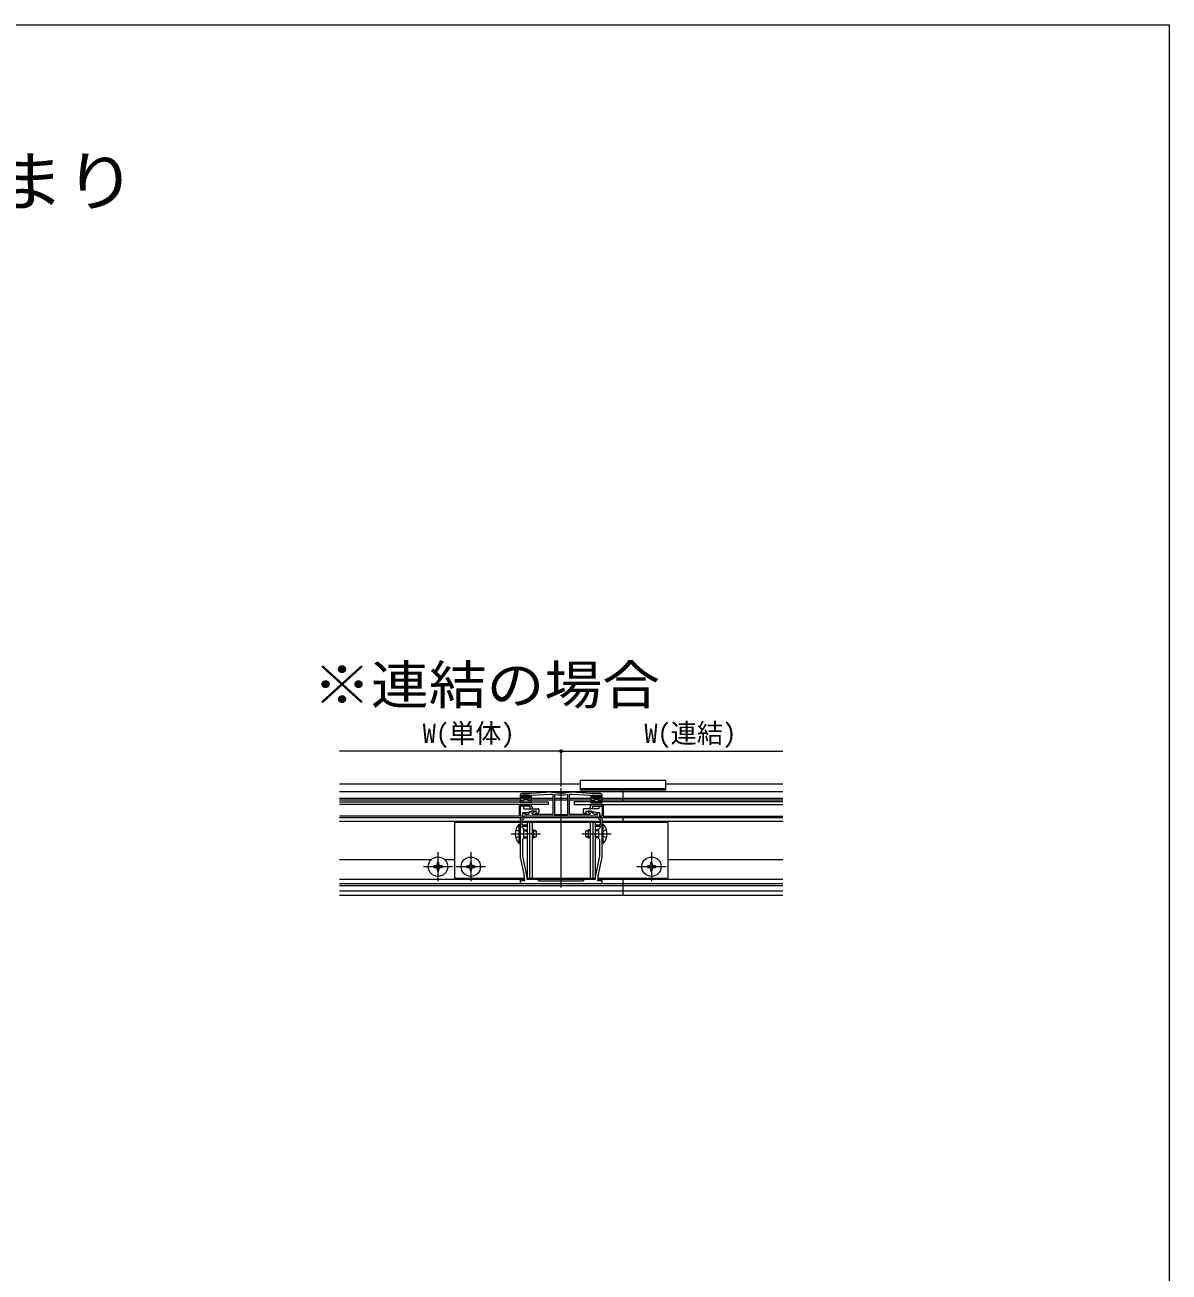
# Model space of a CAD drawing. Units: millimetres, scale not verified. Extents: x -2376 to -396, y -1680 to 1521.
# Drawn here: x -1093 to -396, y 680 to 1440 of the extents above; entities that cross this region are included whole.
import ezdxf
from ezdxf.enums import TextEntityAlignment as Align

# ---------------------------------------------------------------- set-up
doc = ezdxf.new("R2010")
doc.units = ezdxf.units.MM
doc.header["$LTSCALE"] = 8
for name, color, linetype, lineweight in [('0-1_USER1', 3, 'Continuous', 9), ('0-2_YKK_ZWAK', 7, 'Continuous', 9), ('0-3_YKK_11', 7, 'Continuous', 9), ('0-4_YKK_12', 2, 'Continuous', 9), ('0-5_YKK_13', 4, 'Continuous', 9), ('0-6_YKK_D', 6, 'Continuous', 9)]:
    doc.layers.add(name, color=color, linetype=linetype, lineweight=lineweight)
doc.styles.add('ＭＳ ゴシック', font='')
doc.styles.get('ＭＳ ゴシック').set_extended_font_data('MS Gothic')

msp = doc.modelspace()

# ---------------------------------------------------------------- linework, layer by layer
at = {"layer": '0-2_YKK_ZWAK'}
for p, q in [((-2376, 1440), (-396, 1440)), ((-396, 1440), (-396, -1680))]:
    msp.add_line(p, q, dxfattribs=at)
at = {"layer": '0-3_YKK_11'}
for p, q in [((-772.703, 972.509), (-784.203, 971.71)), ((-771.221, 972.509), (-772.703, 972.509)), ((-771.185, 972.507), (-771.221, 972.509)), ((-761.185, 972.509), (-761.22, 972.507)), ((-759.703, 972.509), (-761.185, 972.509)), ((-748.203, 971.71), (-759.703, 972.509)), ((-791.203, 970.709), (-791.203, 967.709)), ((-791.203, 967.709), (-788.953, 967.709)), ((-790.303, 970.709), (-785.103, 970.709)), ((-790.303, 968.709), (-790.303, 970.709)), ((-788.953, 968.709), (-790.303, 968.709)), ((-784.203, 971.71), (-790.203, 971.71)), ((-788.953, 967.709), (-788.953, 968.709)), ((-786.453, 968.709), (-786.453, 967.709)), ((-785.103, 968.709), (-786.453, 968.709)), ((-786.453, 967.709), (-784.203, 967.709)), ((-785.103, 970.709), (-785.103, 968.709)), ((-784.203, 970.709), (-772.703, 971.31)), ((-784.203, 967.709), (-784.203, 970.709)), ((-772.703, 971.31), (-771.203, 971.31)), ((-771.203, 971.31), (-771.203, 959.009)), ((-769.877, 971.167), (-770.203, 970.868)), ((-770.203, 970.868), (-770.203, 959.009)), ((-770.203, 970.868), (-770.203, 959.009)), ((-762.203, 970.868), (-762.528, 971.167)), ((-762.203, 959.009), (-762.203, 970.868)), ((-761.203, 971.31), (-759.703, 971.31)), ((-761.203, 959.009), (-761.203, 971.31)), ((-759.703, 971.31), (-748.203, 970.709)), ((-742.203, 971.71), (-748.203, 971.71)), ((-748.203, 970.709), (-748.203, 967.709)), ((-748.203, 967.709), (-745.953, 967.709)), ((-747.303, 970.709), (-742.103, 970.709)), ((-747.303, 968.709), (-747.303, 970.709)), ((-745.953, 968.709), (-747.303, 968.709)), ((-745.953, 967.709), (-745.953, 968.709)), ((-743.453, 968.709), (-743.453, 967.709)), ((-742.103, 968.709), (-743.453, 968.709)), ((-743.453, 967.709), (-741.203, 967.709)), ((-742.103, 970.709), (-742.103, 968.709)), ((-741.203, 967.709), (-741.203, 970.709)), ((-788.837, 960.109), (-789.703, 959.609)), ((-789.703, 959.609), (-789.703, 957.009)), ((-788.203, 960.109), (-788.837, 960.109)), ((-788.703, 958.009), (-788.703, 957.009)), ((-743.703, 958.009), (-788.703, 958.009)), ((-743.703, 958.009), (-788.703, 958.009)), ((-788.203, 959.009), (-788.203, 960.109)), ((-786.018, 959.009), (-788.203, 959.009)), ((-785.827, 959.533), (-786.018, 959.009)), ((-783.739, 961.009), (-785.388, 960.057)), ((-783.904, 959.759), (-782.703, 960.453)), ((-783.703, 959.009), (-783.904, 959.759)), ((-782.703, 961.009), (-783.739, 961.009)), ((-771.203, 959.009), (-783.703, 959.009)), ((-782.703, 960.453), (-782.703, 961.009)), ((-770.203, 959.009), (-762.203, 959.009)), ((-748.703, 959.009), (-761.203, 959.009)), ((-749.703, 961.009), (-749.703, 960.453)), ((-748.667, 961.009), (-749.703, 961.009)), ((-749.703, 960.453), (-748.502, 959.759)), ((-748.502, 959.759), (-748.703, 959.009)), ((-747.018, 960.057), (-748.667, 961.009)), ((-746.388, 959.009), (-746.578, 959.533)), ((-744.203, 959.009), (-746.388, 959.009)), ((-744.203, 960.109), (-744.203, 959.009)), ((-743.569, 960.109), (-744.203, 960.109)), ((-743.703, 957.009), (-743.703, 958.009)), ((-742.703, 959.609), (-743.569, 960.109)), ((-742.703, 957.009), (-742.703, 959.609)), ((-791.203, 957.009), (-791.203, 947.668)), ((-789.703, 957.009), (-791.203, 957.009)), ((-790.203, 956.01), (-790.203, 952.609)), ((-789.703, 956.01), (-790.203, 956.01)), ((-790.203, 952.609), (-787.203, 952.609)), ((-790.203, 951.709), (-790.203, 951.209)), ((-787.203, 951.709), (-790.203, 951.709)), ((-790.203, 951.209), (-789.203, 950.209)), ((-789.203, 950.209), (-789.203, 944.209)), ((-787.203, 952.609), (-787.203, 951.709)), ((-745.203, 952.609), (-742.203, 952.609)), ((-745.203, 951.709), (-745.203, 952.609)), ((-742.203, 951.709), (-745.203, 951.709)), ((-743.203, 950.209), (-742.203, 951.209)), ((-743.203, 944.209), (-743.203, 950.209)), ((-741.203, 957.009), (-742.703, 957.009)), ((-742.203, 956.01), (-742.703, 956.01)), ((-742.203, 952.609), (-742.203, 956.01)), ((-742.203, 951.209), (-742.203, 951.709)), ((-741.203, 947.668), (-741.203, 957.009)), ((-791.203, 947.668), (-791.083, 947.484)), ((-791.083, 946.934), (-791.203, 946.751)), ((-791.203, 946.751), (-791.203, 934.077)), ((-791.083, 947.484), (-791.083, 946.934)), ((-789.203, 944.209), (-789.803, 943.609)), ((-789.803, 943.609), (-789.803, 934.54)), ((-742.603, 943.609), (-743.203, 944.209)), ((-742.603, 934.54), (-742.603, 943.609)), ((-741.323, 947.484), (-741.203, 947.668)), ((-741.323, 946.934), (-741.323, 947.484)), ((-741.203, 946.751), (-741.323, 946.934)), ((-741.203, 934.077), (-741.203, 946.751)), ((-790.977, 931.966), (-788.728, 921.553)), ((-789.611, 932.746), (-787.248, 921.804)), ((-745.158, 921.804), (-742.794, 932.746)), ((-743.678, 921.553), (-741.428, 931.966)), ((-790.768, 919.736), (-791.203, 919.679)), ((-791.203, 919.679), (-791.203, 917.009)), ((-790.439, 918.51), (-790.768, 919.736)), ((-788.503, 919.442), (-788.503, 918.51)), ((-787.203, 921.382), (-787.203, 919.509)), ((-787.203, 919.509), (-780.703, 919.509)), ((-780.703, 919.509), (-779.703, 918.51)), ((-752.703, 918.51), (-751.703, 919.509)), ((-751.703, 919.509), (-745.203, 919.509)), ((-745.203, 919.509), (-745.203, 921.382)), ((-743.903, 918.51), (-743.903, 919.442)), ((-741.637, 919.736), (-741.966, 918.51)), ((-741.203, 919.679), (-741.637, 919.736)), ((-741.203, 917.009), (-741.203, 919.679)), ((-791.203, 917.009), (-766.203, 917.009)), ((-788.503, 918.51), (-790.439, 918.51)), ((-779.703, 918.51), (-766.203, 918.51)), ((-766.203, 918.51), (-752.703, 918.51)), ((-766.203, 917.009), (-741.203, 917.009)), ((-741.966, 918.51), (-743.903, 918.51))]:
    msp.add_line(p, q, dxfattribs=at)
for centre, radius, start, end in [((-766.203, 1014.026), 41.817, 263.15727, 276.84271), ((-790.203, 970.709), 1, 90, 179.99998), ((-766.203, 1014.026), 43.017, 265.09998, 274.90001), ((-742.203, 970.709), 1, 0, 89.99998), ((-784.888, 959.191), 1, 120.00006, 160.00008), ((-747.518, 959.191), 1, 19.99991, 59.99992), ((-789.703, 957.009), 1, 270, 359.99998), ((-742.703, 957.009), 1, 180, 269.99998), ((-781.303, 934.54), 8.5, 180, 192.18864), ((-751.103, 934.54), 8.5, 347.81134, 359.99998), ((-781.203, 934.077), 10, 179.99998, 192.18863), ((-751.203, 934.077), 10, 347.81136, 0), ((-798.503, 919.442), 10, 359.99998, 12.18863), ((-789.203, 921.382), 2, 359.99994, 12.18858), ((-743.203, 921.382), 2, 167.8114, 180.00005), ((-733.903, 919.442), 10, 167.81136, 180)]:
    msp.add_arc(centre, radius, start, end, dxfattribs=at)
at = {"layer": '0-4_YKK_12'}
for p, q in [((-754.703, 977.51), (-901.203, 977.51)), ((-631.203, 972.81), (-901.203, 972.81)), ((-766.203, 914.509), (-766.203, 975.009)), ((-728.703, 973.86), (-728.703, 966.81)), ((-631.203, 977.51), (-702.703, 977.51)), ((-791.203, 968.81), (-901.203, 968.81)), ((-791.203, 967.809), (-901.203, 967.809)), ((-788.703, 968.81), (-790.303, 968.81)), ((-788.703, 967.809), (-788.953, 967.809)), ((-785.103, 968.81), (-786.703, 968.81)), ((-786.453, 967.809), (-786.703, 967.809)), ((-771.203, 968.81), (-784.203, 968.81)), ((-771.203, 967.809), (-784.203, 967.809)), ((-762.203, 968.81), (-770.203, 968.81)), ((-762.203, 967.809), (-770.203, 967.809)), ((-748.203, 968.81), (-761.203, 968.81)), ((-748.126, 967.809), (-761.203, 967.809)), ((-745.703, 968.81), (-747.226, 968.81)), ((-745.779, 967.809), (-746.029, 967.809)), ((-742.179, 968.81), (-743.703, 968.81)), ((-743.376, 967.809), (-743.626, 967.809)), ((-631.203, 967.809), (-741.279, 967.809)), ((-631.203, 968.81), (-741.203, 968.81)), ((-791.203, 961.009), (-791.703, 961.009)), ((-791.203, 960.109), (-791.703, 960.109)), ((-740.703, 961.009), (-741.203, 961.009)), ((-740.703, 960.109), (-741.203, 960.109)), ((-728.703, 958.009), (-728.703, 954.21)), ((-790.003, 957.009), (-901.203, 957.009)), ((-791.203, 954.809), (-901.203, 954.809)), ((-742.203, 954.809), (-790.203, 954.809)), ((-743.703, 957.009), (-788.703, 957.009)), ((-631.203, 957.009), (-742.403, 957.009)), ((-631.203, 954.809), (-741.203, 954.809)), ((-796.702, 947.209), (-778.703, 947.209)), ((-753.703, 947.209), (-735.705, 947.209)), ((-841.203, 936.11), (-841.203, 918.31)), ((-821.203, 936.11), (-821.203, 918.31)), ((-711.203, 936.11), (-711.203, 918.31)), ((-845.346, 931.409), (-901.203, 931.409)), ((-832.303, 927.209), (-850.103, 927.209)), ((-831.203, 931.409), (-837.059, 931.409)), ((-812.303, 927.209), (-830.103, 927.209)), ((-702.303, 927.209), (-720.103, 927.209)), ((-631.203, 931.409), (-701.203, 931.409)), ((-791.203, 919.31), (-901.203, 919.31)), ((-788.503, 919.31), (-790.654, 919.31)), ((-751.903, 919.31), (-780.503, 919.31)), ((-741.752, 919.31), (-743.903, 919.31)), ((-631.203, 919.31), (-741.203, 919.31)), ((-728.703, 920.209), (-728.703, 909.589)), ((-631.203, 916.81), (-901.203, 916.81)), ((-631.203, 915.509), (-901.203, 915.509)), ((-631.203, 912.311), (-901.203, 912.311)), ((-631.203, 909.589), (-901.203, 909.589))]:
    msp.add_line(p, q, dxfattribs=at)
at = {"layer": '0-5_YKK_13'}
for p, q in [((-702.703, 979.81), (-754.703, 979.81)), ((-754.703, 979.81), (-754.703, 973.86)), ((-702.703, 974.567), (-754.703, 974.567)), ((-702.703, 973.86), (-754.703, 973.86)), ((-702.703, 979.81), (-702.703, 973.86)), ((-901.203, 966.81), (-774.203, 966.81)), ((-774.203, 965.01), (-901.203, 965.01)), ((-791.703, 965.01), (-791.703, 958.009)), ((-791.203, 965.01), (-784.646, 965.01)), ((-791.203, 965.01), (-791.203, 958.509)), ((-791.197, 966.412), (-791.012, 967.461)), ((-790.736, 966.234), (-790.722, 966.26)), ((-790.717, 967.709), (-789.003, 967.709)), ((-784.944, 966.409), (-790.462, 966.409)), ((-789.903, 970.409), (-789.903, 970.009)), ((-789.888, 969.918), (-789.097, 970.709)), ((-785.803, 970.709), (-789.603, 970.709)), ((-789.003, 969.71), (-789.603, 969.71)), ((-789.199, 969.71), (-788.199, 970.709)), ((-788.703, 968.409), (-786.403, 970.709)), ((-788.703, 969.308), (-787.301, 970.709)), ((-788.703, 969.409), (-788.703, 968.009)), ((-788.703, 968.209), (-786.703, 968.209)), ((-788.005, 968.209), (-786.672, 969.543)), ((-787.107, 968.209), (-786.703, 968.613)), ((-786.703, 969.409), (-786.703, 968.009)), ((-786.536, 969.678), (-785.592, 970.622)), ((-786.403, 969.71), (-785.803, 969.71)), ((-784.689, 967.709), (-786.403, 967.709)), ((-785.503, 970.409), (-785.503, 970.009)), ((-784.669, 966.234), (-784.684, 966.26)), ((-783.203, 962.51), (-784.646, 965.01)), ((-784.208, 966.412), (-784.393, 967.461)), ((-774.203, 966.81), (-774.203, 965.01)), ((-758.203, 966.81), (-758.203, 965.01)), ((-631.203, 966.81), (-758.203, 966.81)), ((-758.203, 965.01), (-631.203, 965.01)), ((-749.203, 962.51), (-747.759, 965.01)), ((-748.197, 966.412), (-748.012, 967.461)), ((-741.203, 965.01), (-747.759, 965.01)), ((-747.736, 966.234), (-747.722, 966.26)), ((-747.717, 967.709), (-746.003, 967.709)), ((-747.462, 966.409), (-741.944, 966.409)), ((-746.903, 970.409), (-746.903, 970.009)), ((-746.889, 969.918), (-746.097, 970.709)), ((-746.603, 970.709), (-742.803, 970.709)), ((-746.003, 969.71), (-746.603, 969.71)), ((-746.199, 969.71), (-745.199, 970.709)), ((-745.703, 968.409), (-743.403, 970.709)), ((-745.703, 969.308), (-744.301, 970.709)), ((-745.703, 969.409), (-745.703, 968.009)), ((-745.703, 968.209), (-743.703, 968.209)), ((-745.005, 968.209), (-743.672, 969.543)), ((-744.107, 968.209), (-743.703, 968.613)), ((-743.703, 969.409), (-743.703, 968.009)), ((-743.536, 969.678), (-742.592, 970.622)), ((-743.403, 969.71), (-742.803, 969.71)), ((-741.689, 967.709), (-743.403, 967.709)), ((-742.503, 970.409), (-742.503, 970.009)), ((-741.669, 966.234), (-741.684, 966.26)), ((-741.208, 966.412), (-741.393, 967.461)), ((-741.203, 965.01), (-741.203, 958.509)), ((-740.703, 965.01), (-740.703, 958.009)), ((-791.703, 958.009), (-901.203, 958.009)), ((-785.203, 964.01), (-791.203, 964.01)), ((-790.003, 958.009), (-790.703, 958.009)), ((-789.703, 959.609), (-789.703, 958.31)), ((-789.203, 964.01), (-789.203, 962.51)), ((-789.203, 962.51), (-780.203, 962.51)), ((-785.203, 964.01), (-785.203, 962.51)), ((-781.301, 961.009), (-784.344, 961.009)), ((-781.703, 959.51), (-781.301, 961.009)), ((-780.703, 959.51), (-781.703, 959.51)), ((-779.703, 962.009), (-779.703, 960.509)), ((-752.703, 962.009), (-752.703, 960.509)), ((-743.203, 962.51), (-752.203, 962.51)), ((-751.703, 959.51), (-750.703, 959.51)), ((-751.105, 961.009), (-748.062, 961.009)), ((-750.703, 959.51), (-751.105, 961.009)), ((-747.203, 964.01), (-741.203, 964.01)), ((-747.203, 964.01), (-747.203, 962.51)), ((-743.203, 964.01), (-743.203, 962.51)), ((-742.703, 959.609), (-742.703, 958.31)), ((-742.403, 958.009), (-741.703, 958.009)), ((-740.703, 958.009), (-631.203, 958.009)), ((-831.203, 954.21), (-831.203, 920.209)), ((-791.203, 954.21), (-831.203, 954.21)), ((-793.814, 949.709), (-791.203, 948.436)), ((-791.712, 953.11), (-791.203, 953.11)), ((-791.712, 941.309), (-791.712, 953.11)), ((-791.203, 941.309), (-791.203, 953.11)), ((-742.203, 954.21), (-790.203, 954.21)), ((-789.203, 949.709), (-786.903, 949.709)), ((-786.903, 954.21), (-786.903, 920.209)), ((-785.563, 954.21), (-785.563, 920.209)), ((-783.903, 954.21), (-783.903, 920.209)), ((-783.903, 949.709), (-782.903, 949.709)), ((-781.203, 948.91), (-782.903, 949.709)), ((-782.903, 944.71), (-782.903, 949.709)), ((-751.203, 948.91), (-749.503, 949.709)), ((-748.503, 949.709), (-749.503, 949.709)), ((-749.503, 944.71), (-749.503, 949.709)), ((-748.503, 954.21), (-748.503, 920.209)), ((-746.843, 954.21), (-746.843, 920.209)), ((-745.503, 954.21), (-745.503, 920.209)), ((-743.203, 949.709), (-745.503, 949.709)), ((-701.203, 954.21), (-741.203, 954.21)), ((-741.203, 941.309), (-741.203, 953.11)), ((-740.694, 953.11), (-741.203, 953.11)), ((-738.592, 949.709), (-741.203, 948.436)), ((-740.694, 941.309), (-740.694, 953.11)), ((-701.203, 954.21), (-701.203, 920.209)), ((-793.814, 944.71), (-791.203, 945.983)), ((-789.203, 949.055), (-786.903, 949.055)), ((-789.203, 945.364), (-786.903, 945.364)), ((-789.203, 944.71), (-786.903, 944.71)), ((-783.903, 949.055), (-781.512, 949.055)), ((-783.903, 945.364), (-781.512, 945.364)), ((-783.903, 944.71), (-782.903, 944.71)), ((-781.203, 945.509), (-782.903, 944.71)), ((-781.203, 945.509), (-781.203, 948.91)), ((-751.203, 945.509), (-751.203, 948.91)), ((-751.203, 945.509), (-749.503, 944.71)), ((-748.503, 949.055), (-750.893, 949.055)), ((-748.503, 945.364), (-750.893, 945.364)), ((-748.503, 944.71), (-749.503, 944.71)), ((-743.203, 949.055), (-745.503, 949.055)), ((-743.203, 945.364), (-745.503, 945.364)), ((-743.203, 944.71), (-745.503, 944.71)), ((-738.592, 944.71), (-741.203, 945.983)), ((-791.712, 941.309), (-791.203, 941.309)), ((-740.694, 941.309), (-741.203, 941.309)), ((-843.703, 927.71), (-843.703, 926.71)), ((-842.703, 927.71), (-843.703, 927.71)), ((-841.703, 929.71), (-841.703, 928.709)), ((-840.703, 929.71), (-841.703, 929.71)), ((-840.703, 928.709), (-840.703, 929.71)), ((-838.703, 927.71), (-839.703, 927.71)), ((-838.703, 926.71), (-838.703, 927.71)), ((-823.703, 927.71), (-823.703, 926.71)), ((-822.703, 927.71), (-823.703, 927.71)), ((-821.703, 929.71), (-821.703, 928.709)), ((-820.703, 929.71), (-821.703, 929.71)), ((-820.703, 928.709), (-820.703, 929.71)), ((-818.703, 927.71), (-819.703, 927.71)), ((-818.703, 926.71), (-818.703, 927.71)), ((-713.703, 927.71), (-713.703, 926.71)), ((-712.703, 927.71), (-713.703, 927.71)), ((-711.703, 929.71), (-711.703, 928.709)), ((-710.703, 929.71), (-711.703, 929.71)), ((-710.703, 928.709), (-710.703, 929.71)), ((-708.703, 927.71), (-709.703, 927.71)), ((-708.703, 926.71), (-708.703, 927.71)), ((-843.703, 926.71), (-842.703, 926.71)), ((-841.703, 925.71), (-841.703, 924.71)), ((-841.703, 924.71), (-840.703, 924.71)), ((-840.703, 924.71), (-840.703, 925.71)), ((-839.703, 926.71), (-838.703, 926.71)), ((-831.203, 920.209), (-788.532, 920.209)), ((-823.703, 926.71), (-822.703, 926.71)), ((-821.703, 925.71), (-821.703, 924.71)), ((-821.703, 924.71), (-820.703, 924.71)), ((-820.703, 924.71), (-820.703, 925.71)), ((-819.703, 926.71), (-818.703, 926.71)), ((-787.203, 920.209), (-745.203, 920.209)), ((-743.873, 920.209), (-701.203, 920.209)), ((-713.703, 926.71), (-712.703, 926.71)), ((-711.703, 925.71), (-711.703, 924.71)), ((-711.703, 924.71), (-710.703, 924.71)), ((-710.703, 924.71), (-710.703, 925.71)), ((-709.703, 926.71), (-708.703, 926.71))]:
    msp.add_line(p, q, dxfattribs=at)
for points in [[(-789.203, 960.109), (-787.703, 960.109), (-784.344, 961.009)], [(-743.203, 960.109), (-744.703, 960.109), (-748.062, 961.009)]]:
    msp.add_lwpolyline(points, dxfattribs=at)
for centre in [(-841.203, 927.209), (-821.203, 927.209), (-711.203, 927.209)]:
    msp.add_circle(centre, 5.9, dxfattribs=at)
for centre, radius, start, end in [((-790.953, 966.359), 0.25, 167.95799, 330), ((-790.717, 967.409), 0.3, 90, 170), ((-790.462, 966.11), 0.3, 90, 150), ((-789.603, 970.409), 0.3, 90, 180), ((-789.603, 970.009), 0.3, 180, 270), ((-789.003, 969.409), 0.3, 0, 90), ((-789.003, 968.009), 0.3, 270, 0), ((-786.403, 969.409), 0.3, 90, 180), ((-786.403, 968.009), 0.3, 180, 270), ((-785.803, 970.409), 0.3, 0, 90), ((-785.803, 970.009), 0.3, 270, 0), ((-784.944, 966.11), 0.3, 30, 90), ((-784.689, 967.409), 0.3, 10, 90), ((-784.453, 966.359), 0.25, 210, 12.04199), ((-747.953, 966.359), 0.25, 167.95799, 330), ((-747.717, 967.409), 0.3, 90, 170), ((-747.462, 966.11), 0.3, 90, 150), ((-746.603, 970.409), 0.3, 90, 180), ((-746.603, 970.009), 0.3, 180, 270), ((-746.003, 969.409), 0.3, 0, 90), ((-746.003, 968.009), 0.3, 270, 0), ((-743.403, 969.409), 0.3, 90, 180), ((-743.403, 968.009), 0.3, 180, 270), ((-742.803, 970.409), 0.3, 0, 90), ((-742.803, 970.009), 0.3, 270, 0), ((-741.944, 966.11), 0.3, 30, 90), ((-741.689, 967.409), 0.3, 10, 90), ((-741.453, 966.359), 0.25, 210, 12.04199), ((-790.703, 958.509), 0.5, 180, 270), ((-790.003, 958.31), 0.3, 270, 0), ((-789.203, 959.609), 0.5, 90, 180), ((-780.703, 960.509), 1, 270, 0), ((-780.203, 962.009), 0.5, 0, 90), ((-752.203, 962.009), 0.5, 90, 180), ((-751.703, 960.509), 1, 180, 270), ((-743.203, 959.609), 0.5, 0, 90), ((-742.403, 958.31), 0.3, 180, 270), ((-741.703, 958.509), 0.5, 270, 0), ((-785.97, 947.209), 8.232, 134.21889, 225.7811), ((-746.435, 947.209), 8.232, 314.21889, 45.7811), ((-842.703, 928.709), 1, 270, 0), ((-839.703, 928.709), 1, 180, 270), ((-822.703, 928.709), 1, 270, 0), ((-819.703, 928.709), 1, 180, 270), ((-712.703, 928.709), 1, 270, 0), ((-709.703, 928.709), 1, 180, 270), ((-842.703, 925.71), 1, 0, 90), ((-839.703, 925.71), 1, 90, 180), ((-822.703, 925.71), 1, 0, 90), ((-819.703, 925.71), 1, 90, 180), ((-712.703, 925.71), 1, 0, 90), ((-709.703, 925.71), 1, 90, 180)]:
    msp.add_arc(centre, radius, start, end, dxfattribs=at)
at = {"layer": '0-6_YKK_D'}
for p, q in [((-766.203, 997.51), (-901.203, 997.51)), ((-766.203, 976.009), (-766.203, 998.509)), ((-766.203, 976.009), (-766.203, 998.509)), ((-766.203, 997.51), (-631.203, 997.51))]:
    msp.add_line(p, q, dxfattribs=at)
msp.add_circle((-766.203, 997.51), 0.85, dxfattribs=at)
msp.add_circle((-766.203, 997.51), 0.85, dxfattribs=at)

# ---------------------------------------------------------------- texts
at = {"layer": '0-1_USER1', "style": 'ＭＳ ゴシック', "width": 1.1}
msp.add_text('■ソラリア テラス囲い 木調ガーデンルームタイプ デッキ納まり ', height=29.33, dxfattribs=at).set_placement((-2322.793, 1321.237), align=Align.BOTTOM_LEFT)
at = {"layer": '0-1_USER1', "color": 7, "style": 'ＭＳ ゴシック', "width": 1.1}
msp.add_text('※連結の場合', height=23.46, dxfattribs=at).set_placement((-917.248, 1019.19), align=Align.BOTTOM_LEFT)
at = {"layer": '0-6_YKK_D', "color": 4, "style": 'ＭＳ ゴシック'}
for s, p in [('W(単体)', (-850.503, 999.109)), ('W(連結)', (-715.503, 999.109))]:
    msp.add_text(s, height=11.73, dxfattribs=at).set_placement(p, align=Align.BOTTOM_LEFT)

doc.saveas('drawing.dxf')
